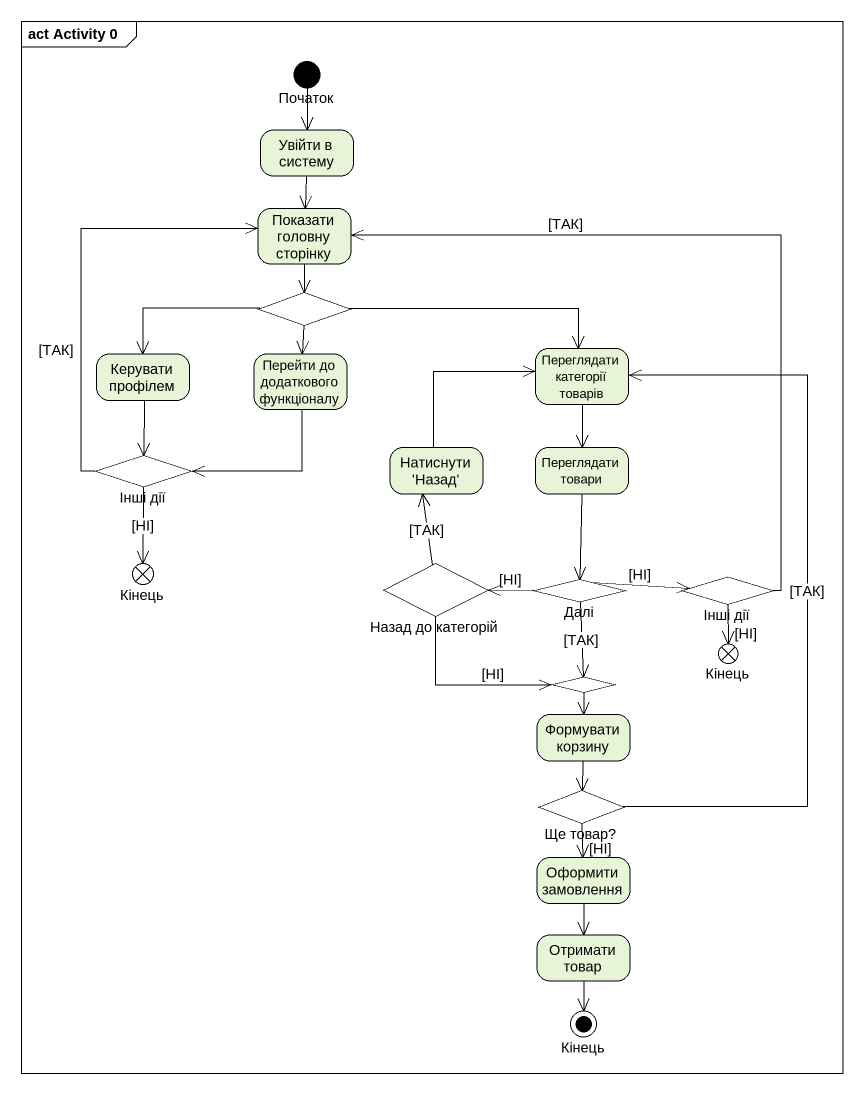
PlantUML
@startuml
mainframe act Activity 0
hide empty description
state Початок <<start>>
state "Увійти в систему" as Увійти_в_систему
state "Показати головну сторінку" as Показати_головну_сторінку
state choice1 <<choice>>
state "Керувати профілем" as Керувати_профілем
state "Перейти до додаткового функціоналу" as Перейти_до_додаткового
state "Переглядати категорії товарів" as Переглядати_категорії
state "Натиснути 'Назад'" as Натиснути_Назад
state "Переглядати товари" as Переглядати_товари
state "Інші дії" as Інші_дії <<choice>>
state Кінець <<end>>
state "Назад до категорій" as Назад_до_категорій <<choice>>
state Далі <<choice>>
state "Інші дії" as Інші_дії_2 <<choice>>
state choice2 <<choice>>
state "Кінець" as Кінець_2 <<end>>
state "Формувати корзину" as Формувати_корзину
state "Ще товар?" as Ще_товар <<choice>>
state "Оформити замовлення" as Оформити_замовлення
state "Отримати товар" as Отримати_товар
state "Кінець" as Кінець_3 <<end>>
Початок --> Увійти_в_систему
Увійти_в_систему --> Показати_головну_сторінку
Показати_головну_сторінку --> choice1
choice1 -left-> Керувати_профілем
choice1 --> Перейти_до_додаткового
choice1 -right-> Переглядати_категорії
Керувати_профілем --> Інші_дії
Перейти_до_додаткового -left-> Інші_дії
Переглядати_категорії --> Переглядати_товари
Натиснути_Назад -up-> Переглядати_категорії
Переглядати_товари --> Далі
Інші_дії -up-> Показати_головну_сторінку : [ТАК]
Інші_дії --> Кінець : [НІ]
Назад_до_категорій -up-> Натиснути_Назад : [ТАК]
Назад_до_категорій --> choice2 : [НІ]
Далі -left-> Назад_до_категорій : [НІ]
Далі -right-> Інші_дії_2 : [НІ]
Далі --> choice2 : [ТАК]
Інші_дії_2 -up-> Показати_головну_сторінку : [ТАК]
Інші_дії_2 --> Кінець_2 : [НІ]
choice2 --> Формувати_корзину
Формувати_корзину --> Ще_товар
Ще_товар -up-> Переглядати_категорії : [ТАК]
Ще_товар --> Оформити_замовлення : [НІ]
Оформити_замовлення --> Отримати_товар
Отримати_товар --> Кінець_3
@enduml
